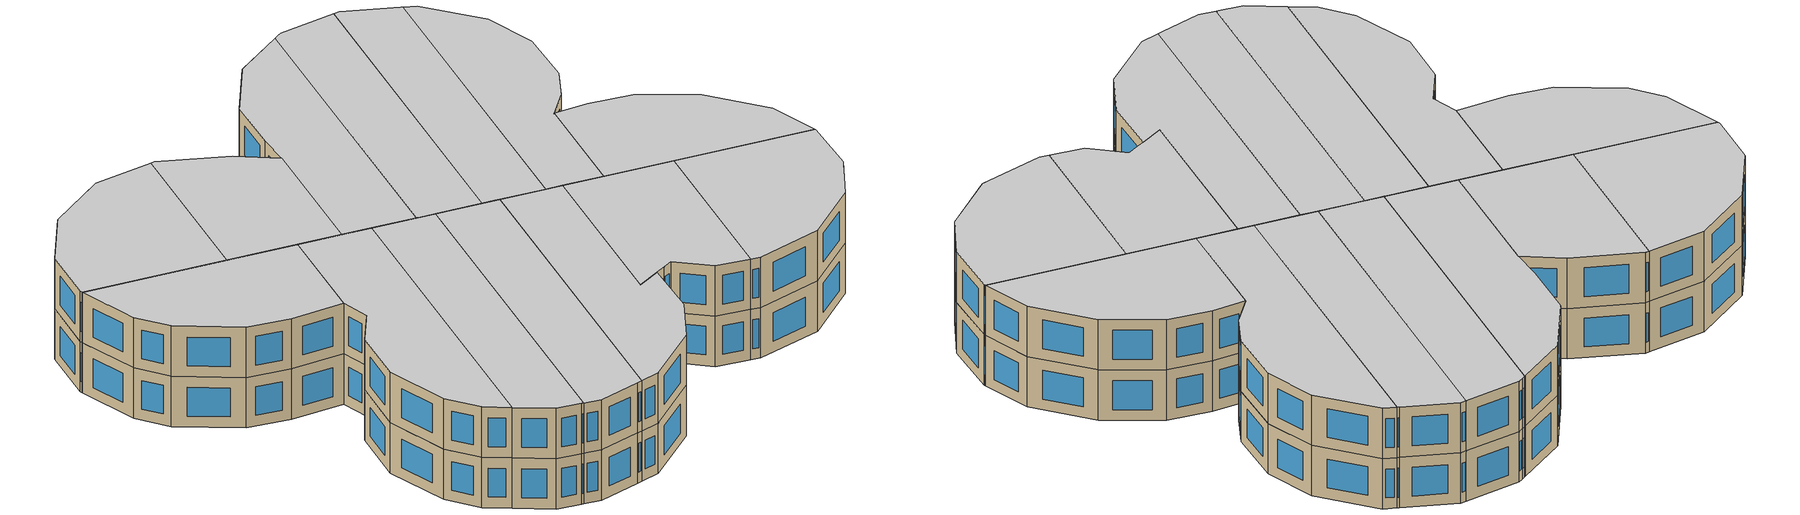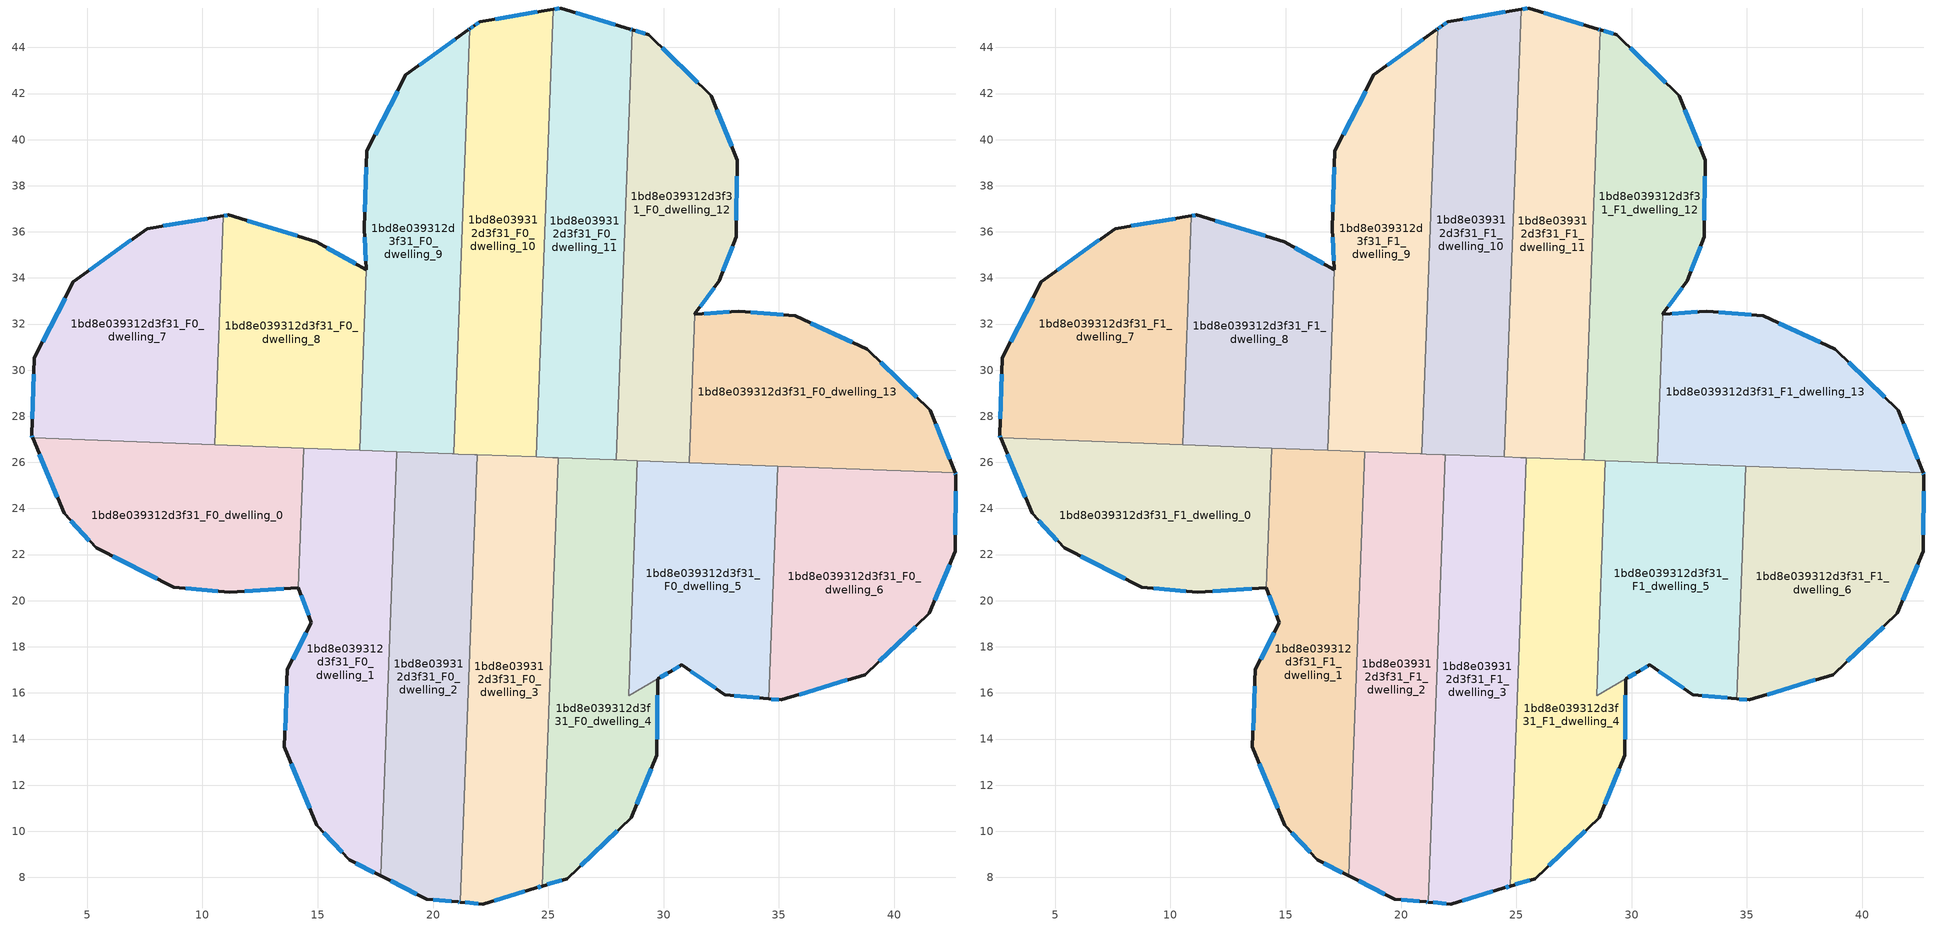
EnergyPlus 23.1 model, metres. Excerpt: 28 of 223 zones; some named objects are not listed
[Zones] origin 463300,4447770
1bd8e039312d3f31_F0_dwelling_0
 floor ground (EU_floor_Construction): 14.39,26.62 14.16,20.57 11.18,20.36 8.75,20.58 5.39,22.29 4,23.79 2.64,27.06 z0
 wall outside (EU_wall_Construction): 2.64,27.06 4,23.79 5.39,22.29 8.75,20.58 11.18,20.36 14.16,20.57 z0:3
 wall to 1bd8e039312d3f31_F0_dwelling_7 (EU_wall_Construction): 10.53,26.76 2.64,27.06 z0:3
 wall to 1bd8e039312d3f31_F0_dwelling_1 (EU_wall_Construction): 14.16,20.57 14.39,26.62 z0:3
 wall to 1bd8e039312d3f31_F0_dwelling_8 (EU_wall_Construction): 14.39,26.62 10.53,26.76 z0:3
 window (EU_Window_Construction): 4.29,23.47 5.09,22.61 / 2.93,26.36 3.71,24.49 / 11.82,20.4 13.53,20.52 / 9.27,20.54 10.66,20.41 / 6.11,21.92 8.03,20.95 z0.64:2.36
1bd8e039312d3f31_F0_dwelling_1
 floor ground (EU_floor_Construction): 18.44,26.46 17.74,8.06 16.36,8.76 14.97,10.26 13.55,13.66 13.69,17.02 14.73,19.03 14.16,20.57 14.39,26.62 z0
 wall outside (EU_wall_Construction): 14.16,20.57 14.73,19.03 13.69,17.02 13.55,13.66 14.97,10.26 16.36,8.76 17.74,8.06 z0:3
 wall to 1bd8e039312d3f31_F0_dwelling_2 (EU_wall_Construction): 17.74,8.06 18.44,26.46 z0:3
 wall to 1bd8e039312d3f31_F0_dwelling_8 (EU_wall_Construction): 16.81,26.52 14.39,26.62 z0:3
 wall to 1bd8e039312d3f31_F0_dwelling_9 (EU_wall_Construction): 18.44,26.46 16.81,26.52 z0:3
 window (EU_Window_Construction): 14.28,20.24 14.61,19.36 / 16.66,8.61 17.45,8.21 / 15.27,9.94 16.06,9.08 / 13.85,12.93 14.66,10.99 / 13.66,16.3 13.58,14.38 / 14.5,18.6 13.91,17.45 z0.64:2.36
1bd8e039312d3f31_F0_dwelling_10
 floor ground (EU_floor_Construction): 25.21,45.65 24.47,26.23 21.09,26.36 20.89,26.37 21.59,44.8 21.79,44.95 22.02,45.12 z0
 wall outside (EU_wall_Construction): 25.21,45.65 22.02,45.12 21.79,44.95 21.59,44.8 z0:3
 wall to 1bd8e039312d3f31_F0_dwelling_11 (EU_wall_Construction): 24.47,26.23 25.21,45.65 z0:3
 wall to 1bd8e039312d3f31_F0_dwelling_9 (EU_wall_Construction): 21.59,44.8 20.89,26.37 z0:3
 wall to 1bd8e039312d3f31_F0_dwelling_3 (EU_wall_Construction): 21.92,26.33 24.47,26.23 z0:3
 wall to 1bd8e039312d3f31_F0_dwelling_2 (EU_wall_Construction): 20.89,26.37 21.09,26.36 21.82,26.33 21.92,26.33 z0:3
 window (EU_Window_Construction): 21.97,45.08 21.84,44.98 / 24.52,45.54 22.7,45.23 / 21.75,44.92 21.63,44.83 z0.64:2.36
1bd8e039312d3f31_F0_dwelling_11
 floor ground (EU_floor_Construction): 28.55,44.79 28.65,44.76 27.95,26.1 27.85,26.11 24.47,26.23 25.21,45.65 25.54,45.71 z0
 wall outside (EU_wall_Construction): 28.65,44.76 28.55,44.79 25.54,45.71 25.21,45.65 z0:3
 wall to 1bd8e039312d3f31_F0_dwelling_12 (EU_wall_Construction): 27.95,26.1 28.65,44.76 z0:3
 wall to 1bd8e039312d3f31_F0_dwelling_4 (EU_wall_Construction): 25.43,26.2 27.85,26.11 27.95,26.1 z0:3
 wall to 1bd8e039312d3f31_F0_dwelling_3 (EU_wall_Construction): 24.47,26.23 25.18,26.21 25.43,26.2 z0:3
 window (EU_Window_Construction): 25.47,45.7 25.28,45.66 / 27.91,44.99 26.19,45.51 / 28.63,44.77 28.57,44.78 z0.64:2.36
1bd8e039312d3f31_F0_dwelling_12
 floor ground (EU_floor_Construction): 32.07,41.9 33.19,39.11 33.16,35.79 32.41,33.89 31.36,32.45 31.34,32.42 31.36,32.42 31.11,25.98 27.95,26.1 28.65,44.76 29.35,44.55 z0
 wall outside (EU_wall_Construction): 31.34,32.42 31.36,32.45 32.41,33.89 33.16,35.79 33.19,39.11 32.07,41.9 29.35,44.55 28.65,44.76 / 31.34,32.42 31.36,32.42 z0:3
 wall to 1bd8e039312d3f31_F0_dwelling_13 (EU_wall_Construction): 31.11,25.98 31.36,32.42 z0:3
 wall to 1bd8e039312d3f31_F0_dwelling_5 (EU_wall_Construction): 28.87,26.07 31.11,25.98 z0:3
 wall to 1bd8e039312d3f31_F0_dwelling_4 (EU_wall_Construction): 27.95,26.1 28.87,26.07 z0:3
 window (EU_Window_Construction): 32.57,34.3 33,35.38 / 31.58,32.76 32.19,33.58 / 29.2,44.59 28.8,44.71 / 31.49,42.47 29.93,43.98 / 32.95,39.71 32.31,41.31 / 33.16,36.5 33.18,38.4 z0.64:2.36
1bd8e039312d3f31_F0_dwelling_13
 floor ground (EU_floor_Construction): 38.84,30.9 41.57,28.26 42.65,25.55 31.11,25.98 31.36,32.42 33.25,32.55 35.72,32.35 z0
 wall outside (EU_wall_Construction): 42.65,25.55 41.57,28.26 38.84,30.9 35.72,32.35 33.25,32.55 31.36,32.42 z0:3
 wall to 1bd8e039312d3f31_F0_dwelling_6 (EU_wall_Construction): 34.94,25.84 42.65,25.55 z0:3
 wall to 1bd8e039312d3f31_F0_dwelling_5 (EU_wall_Construction): 31.11,25.98 34.94,25.84 z0:3
 window (EU_Window_Construction): 40.98,28.83 39.43,30.34 / 42.42,26.13 41.8,27.68 / 32.85,32.52 31.76,32.45 / 35.19,32.39 33.78,32.51 / 38.18,31.21 36.39,32.04 z0.64:2.36
1bd8e039312d3f31_F0_dwelling_2
 floor ground (EU_floor_Construction): 21.92,26.33 21.19,6.93 21.09,6.94 19.73,7.05 17.74,8.06 18.44,26.46 21.82,26.33 z0
 wall outside (EU_wall_Construction): 17.74,8.06 19.73,7.05 21.09,6.94 21.19,6.93 z0:3
 wall to 1bd8e039312d3f31_F0_dwelling_3 (EU_wall_Construction): 21.19,6.93 21.92,26.33 z0:3
 wall to 1bd8e039312d3f31_F0_dwelling_9 (EU_wall_Construction): 20.89,26.37 20.84,26.37 18.44,26.46 z0:3
 window (EU_Window_Construction): 20.02,7.03 20.8,6.96 / 18.17,7.84 19.3,7.27 / 21.11,6.93 21.17,6.93 z0.64:2.36
1bd8e039312d3f31_F0_dwelling_3
 floor ground (EU_floor_Construction): 25.43,26.2 24.73,7.62 24.48,7.54 22.16,6.84 21.19,6.93 21.92,26.33 25.18,26.21 z0
 wall outside (EU_wall_Construction): 21.19,6.93 22.16,6.84 24.48,7.54 24.73,7.62 z0:3
 wall to 1bd8e039312d3f31_F0_dwelling_4 (EU_wall_Construction): 24.73,7.62 25.43,26.2 z0:3
 window (EU_Window_Construction): 24.53,7.56 24.68,7.6 / 22.66,6.99 23.98,7.39 / 21.4,6.91 21.95,6.86 z0.64:2.36
1bd8e039312d3f31_F0_dwelling_4
 floor ground (EU_floor_Construction): 28.87,26.07 28.48,15.88 29.75,16.61 29.71,13.29 28.59,10.58 25.82,7.95 24.73,7.62 25.43,26.2 z0
 wall outside (EU_wall_Construction): 24.73,7.62 25.82,7.95 28.59,10.58 29.71,13.29 29.74,16.61 z0:3
 wall to 1bd8e039312d3f31_F0_dwelling_5 (EU_wall_Construction): 29.74,16.61 28.48,15.88 28.87,26.07 z0:3
 window (EU_Window_Construction): 29.72,14 29.73,15.9 / 28.83,11.16 29.47,12.71 / 26.41,8.51 28,10.02 / 24.97,7.69 25.59,7.88 z0.64:2.36
1bd8e039312d3f31_F0_dwelling_5
 floor ground (EU_floor_Construction): 34.94,25.84 34.56,15.74 32.66,15.92 30.78,17.22 30.29,16.93 29.75,16.61 28.48,15.88 28.87,26.07 z0
 wall outside (EU_wall_Construction): 29.75,16.61 30.29,16.93 30.78,17.22 32.66,15.92 34.56,15.74 z0:3
 wall to 1bd8e039312d3f31_F0_dwelling_6 (EU_wall_Construction): 34.56,15.74 34.94,25.84 z0:3
 window (EU_Window_Construction): 33.07,15.88 34.15,15.78 / 31.19,16.94 32.26,16.2 / 30.4,16.99 30.68,17.16 / 29.86,16.68 30.17,16.86 z0.64:2.36
1bd8e039312d3f31_F0_dwelling_6
 floor ground (EU_floor_Construction): 42.65,25.55 42.68,25.47 42.65,22.14 41.53,19.45 38.76,16.8 35.1,15.69 34.56,15.74 34.94,25.84 z0
 wall outside (EU_wall_Construction): 34.56,15.74 35.1,15.69 38.76,16.8 41.53,19.45 42.65,22.14 42.68,25.47 42.65,25.55 z0:3
 window (EU_Window_Construction): 41.77,20.02 42.41,21.56 / 39.35,17.36 40.94,18.88 / 35.89,15.93 37.98,16.56 / 34.68,15.73 34.99,15.7 / 42.68,25.48 42.66,25.53 / 42.66,22.85 42.68,24.75 z0.64:2.36
1bd8e039312d3f31_F0_dwelling_7
 floor ground (EU_floor_Construction): 10.91,36.7 10.53,26.76 2.64,27.06 2.58,27.18 2.71,30.54 4.4,33.83 7.6,36.14 z0
 wall outside (EU_wall_Construction): 10.91,36.7 7.6,36.14 4.4,33.83 2.71,30.54 2.58,27.18 2.64,27.06 z0:3
 wall to 1bd8e039312d3f31_F0_dwelling_8 (EU_wall_Construction): 10.53,26.76 10.91,36.7 z0:3
 window (EU_Window_Construction): 10.2,36.58 8.31,36.26 / 2.6,27.16 2.62,27.09 / 2.68,29.82 2.61,27.9 / 4.04,33.13 3.07,31.24 / 6.91,35.65 5.09,34.33 z0.64:2.36
1bd8e039312d3f31_F0_dwelling_8
 floor ground (EU_floor_Construction): 17.11,34.36 16.81,26.52 10.53,26.76 10.91,36.7 11.12,36.73 14.93,35.57 z0
 wall outside (EU_wall_Construction): 17.11,34.36 14.93,35.57 11.12,36.73 10.91,36.7 z0:3
 wall to 1bd8e039312d3f31_F0_dwelling_9 (EU_wall_Construction): 16.81,26.52 17.11,34.36 z0:3
 window (EU_Window_Construction): 11.07,36.72 10.95,36.7 / 14.11,35.82 11.93,36.48 / 16.64,34.62 15.39,35.31 z0.64:2.36
1bd8e039312d3f31_F0_dwelling_9
 floor ground (EU_floor_Construction): 21.59,44.8 20.89,26.37 20.84,26.37 16.81,26.52 17.11,34.36 17.01,36.16 17.13,39.51 18.83,42.81 21.53,44.76 z0
 wall outside (EU_wall_Construction): 21.59,44.8 21.53,44.76 18.83,42.81 17.13,39.51 17.01,36.16 17.11,34.36 z0:3
 window (EU_Window_Construction): 17.11,38.79 17.03,36.88 / 18.46,42.1 17.5,40.22 / 20.95,44.35 19.41,43.23 / 21.58,44.79 21.55,44.77 / 17.03,35.77 17.09,34.75 z0.64:2.36
1bd8e039312d3f31_F1_dwelling_0
 floor to 1bd8e039312d3f31_F0_dwelling_0 (EU_floor_Construction): 14.39,26.62 14.16,20.57 11.18,20.36 8.75,20.58 5.39,22.29 4,23.79 2.64,27.06 z3
 wall outside (EU_wall_Construction): 2.64,27.06 4,23.79 5.39,22.29 8.75,20.58 11.18,20.36 14.16,20.57 z3:6
 wall to 1bd8e039312d3f31_F1_dwelling_7 (EU_wall_Construction): 10.53,26.76 2.64,27.06 z3:6
 wall to 1bd8e039312d3f31_F1_dwelling_1 (EU_wall_Construction): 14.16,20.57 14.39,26.62 z3:6
 wall to 1bd8e039312d3f31_F1_dwelling_8 (EU_wall_Construction): 14.39,26.62 10.53,26.76 z3:6
 window (EU_Window_Construction): 4.29,23.47 5.09,22.61 / 2.93,26.36 3.71,24.49 / 11.82,20.4 13.53,20.52 / 9.27,20.54 10.66,20.41 / 6.11,21.92 8.03,20.95 z3.64:5.36
 ceiling to 1bd8e039312d3f31_F2_dwelling_0 (EU_floor_Construction): 14.16,20.57 14.39,26.62 2.64,27.06 4,23.79 5.39,22.29 8.75,20.58 11.18,20.36 z6
1bd8e039312d3f31_F1_dwelling_1
 floor to 1bd8e039312d3f31_F0_dwelling_1 (EU_floor_Construction): 18.44,26.46 17.74,8.06 16.36,8.76 14.97,10.26 13.55,13.66 13.69,17.02 14.73,19.03 14.16,20.57 14.39,26.62 z3
 wall outside (EU_wall_Construction): 14.16,20.57 14.73,19.03 13.69,17.02 13.55,13.66 14.97,10.26 16.36,8.76 17.74,8.06 z3:6
 wall to 1bd8e039312d3f31_F1_dwelling_2 (EU_wall_Construction): 17.74,8.06 18.44,26.46 z3:6
 wall to 1bd8e039312d3f31_F1_dwelling_8 (EU_wall_Construction): 16.81,26.52 14.39,26.62 z3:6
 wall to 1bd8e039312d3f31_F1_dwelling_9 (EU_wall_Construction): 18.44,26.46 16.81,26.52 z3:6
 window (EU_Window_Construction): 14.28,20.24 14.61,19.36 / 16.66,8.61 17.45,8.21 / 15.27,9.94 16.06,9.08 / 13.85,12.93 14.66,10.99 / 13.66,16.3 13.58,14.38 / 14.5,18.6 13.91,17.45 z3.64:5.36
 ceiling to 1bd8e039312d3f31_F2_dwelling_1 (EU_floor_Construction): 17.74,8.06 18.44,26.46 14.39,26.62 14.16,20.57 14.73,19.03 13.69,17.02 13.55,13.66 14.97,10.26 16.36,8.76 z6
1bd8e039312d3f31_F1_dwelling_10
 floor to 1bd8e039312d3f31_F0_dwelling_10 (EU_floor_Construction): 25.21,45.65 24.47,26.23 21.09,26.36 20.89,26.37 21.59,44.8 21.79,44.95 22.02,45.12 z3
 wall outside (EU_wall_Construction): 25.21,45.65 22.02,45.12 21.79,44.95 21.59,44.8 z3:6
 wall to 1bd8e039312d3f31_F1_dwelling_11 (EU_wall_Construction): 24.47,26.23 25.21,45.65 z3:6
 wall to 1bd8e039312d3f31_F1_dwelling_9 (EU_wall_Construction): 21.59,44.8 20.89,26.37 z3:6
 wall to 1bd8e039312d3f31_F1_dwelling_3 (EU_wall_Construction): 21.92,26.33 24.47,26.23 z3:6
 wall to 1bd8e039312d3f31_F1_dwelling_2 (EU_wall_Construction): 20.89,26.37 21.09,26.36 21.82,26.33 21.92,26.33 z3:6
 window (EU_Window_Construction): 21.97,45.08 21.84,44.98 / 24.52,45.54 22.7,45.23 / 21.75,44.92 21.63,44.83 z3.64:5.36
 ceiling to 1bd8e039312d3f31_F2_dwelling_10 (EU_floor_Construction): 24.47,26.23 25.21,45.65 22.02,45.12 21.79,44.95 21.59,44.8 20.89,26.37 21.09,26.36 z6
1bd8e039312d3f31_F1_dwelling_11
 floor to 1bd8e039312d3f31_F0_dwelling_11 (EU_floor_Construction): 28.55,44.79 28.65,44.76 27.95,26.1 27.85,26.11 24.47,26.23 25.21,45.65 25.54,45.71 z3
 wall outside (EU_wall_Construction): 28.65,44.76 28.55,44.79 25.54,45.71 25.21,45.65 z3:6
 wall to 1bd8e039312d3f31_F1_dwelling_12 (EU_wall_Construction): 27.95,26.1 28.65,44.76 z3:6
 wall to 1bd8e039312d3f31_F1_dwelling_4 (EU_wall_Construction): 25.43,26.2 27.85,26.11 27.95,26.1 z3:6
 wall to 1bd8e039312d3f31_F1_dwelling_3 (EU_wall_Construction): 24.47,26.23 25.18,26.21 25.43,26.2 z3:6
 window (EU_Window_Construction): 25.47,45.7 25.28,45.66 / 27.91,44.99 26.19,45.51 / 28.63,44.77 28.57,44.78 z3.64:5.36
 ceiling to 1bd8e039312d3f31_F2_dwelling_11 (EU_floor_Construction): 27.95,26.1 28.65,44.76 28.55,44.79 25.54,45.71 25.21,45.65 24.47,26.23 27.85,26.11 z6
1bd8e039312d3f31_F1_dwelling_12
 floor to 1bd8e039312d3f31_F0_dwelling_12 (EU_floor_Construction): 32.07,41.9 33.19,39.11 33.16,35.79 32.41,33.89 31.36,32.45 31.34,32.42 31.36,32.42 31.11,25.98 27.95,26.1 28.65,44.76 29.35,44.55 z3
 wall outside (EU_wall_Construction): 31.34,32.42 31.36,32.45 32.41,33.89 33.16,35.79 33.19,39.11 32.07,41.9 29.35,44.55 28.65,44.76 / 31.34,32.42 31.36,32.42 z3:6
 wall to 1bd8e039312d3f31_F1_dwelling_13 (EU_wall_Construction): 31.11,25.98 31.36,32.42 z3:6
 wall to 1bd8e039312d3f31_F1_dwelling_5 (EU_wall_Construction): 28.87,26.07 31.11,25.98 z3:6
 wall to 1bd8e039312d3f31_F1_dwelling_4 (EU_wall_Construction): 27.95,26.1 28.87,26.07 z3:6
 window (EU_Window_Construction): 32.57,34.3 33,35.38 / 31.58,32.76 32.19,33.58 / 29.2,44.59 28.8,44.71 / 31.49,42.47 29.93,43.98 / 32.95,39.71 32.31,41.31 / 33.16,36.5 33.18,38.4 z3.64:5.36
 ceiling to 1bd8e039312d3f31_F2_dwelling_12 (EU_floor_Construction): 31.11,25.98 31.36,32.42 31.34,32.42 31.36,32.45 32.41,33.89 33.16,35.79 33.19,39.11 32.07,41.9 29.35,44.55 28.65,44.76 27.95,26.1 z6
1bd8e039312d3f31_F1_dwelling_13
 floor to 1bd8e039312d3f31_F0_dwelling_13 (EU_floor_Construction): 38.84,30.9 41.57,28.26 42.65,25.55 31.11,25.98 31.36,32.42 33.25,32.55 35.72,32.35 z3
 wall outside (EU_wall_Construction): 42.65,25.55 41.57,28.26 38.84,30.9 35.72,32.35 33.25,32.55 31.36,32.42 z3:6
 wall to 1bd8e039312d3f31_F1_dwelling_6 (EU_wall_Construction): 34.94,25.84 42.65,25.55 z3:6
 wall to 1bd8e039312d3f31_F1_dwelling_5 (EU_wall_Construction): 31.11,25.98 34.94,25.84 z3:6
 window (EU_Window_Construction): 40.98,28.83 39.43,30.34 / 42.42,26.13 41.8,27.68 / 32.85,32.52 31.76,32.45 / 35.19,32.39 33.78,32.51 / 38.18,31.21 36.39,32.04 z3.64:5.36
 ceiling to 1bd8e039312d3f31_F2_dwelling_13 (EU_floor_Construction): 42.65,25.55 41.57,28.26 38.84,30.9 35.72,32.35 33.25,32.55 31.36,32.42 31.11,25.98 z6
1bd8e039312d3f31_F1_dwelling_2
 floor to 1bd8e039312d3f31_F0_dwelling_2 (EU_floor_Construction): 21.92,26.33 21.19,6.93 21.09,6.94 19.73,7.05 17.74,8.06 18.44,26.46 21.82,26.33 z3
 wall outside (EU_wall_Construction): 17.74,8.06 19.73,7.05 21.09,6.94 21.19,6.93 z3:6
 wall to 1bd8e039312d3f31_F1_dwelling_3 (EU_wall_Construction): 21.19,6.93 21.92,26.33 z3:6
 wall to 1bd8e039312d3f31_F1_dwelling_9 (EU_wall_Construction): 20.89,26.37 20.84,26.37 18.44,26.46 z3:6
 window (EU_Window_Construction): 20.02,7.03 20.8,6.96 / 18.17,7.84 19.3,7.27 / 21.11,6.93 21.17,6.93 z3.64:5.36
 ceiling to 1bd8e039312d3f31_F2_dwelling_2 (EU_floor_Construction): 21.19,6.93 21.92,26.33 21.82,26.33 18.44,26.46 17.74,8.06 19.73,7.05 21.09,6.94 z6
1bd8e039312d3f31_F1_dwelling_3
 floor to 1bd8e039312d3f31_F0_dwelling_3 (EU_floor_Construction): 25.43,26.2 24.73,7.62 24.48,7.54 22.16,6.84 21.19,6.93 21.92,26.33 25.18,26.21 z3
 wall outside (EU_wall_Construction): 21.19,6.93 22.16,6.84 24.48,7.54 24.73,7.62 z3:6
 wall to 1bd8e039312d3f31_F1_dwelling_4 (EU_wall_Construction): 24.73,7.62 25.43,26.2 z3:6
 window (EU_Window_Construction): 24.53,7.56 24.68,7.6 / 22.66,6.99 23.98,7.39 / 21.4,6.91 21.95,6.86 z3.64:5.36
 ceiling to 1bd8e039312d3f31_F2_dwelling_3 (EU_floor_Construction): 24.73,7.62 25.43,26.2 25.18,26.21 21.92,26.33 21.19,6.93 22.16,6.84 24.48,7.54 z6
1bd8e039312d3f31_F1_dwelling_4
 floor to 1bd8e039312d3f31_F0_dwelling_4 (EU_floor_Construction): 28.87,26.07 28.48,15.88 29.75,16.61 29.71,13.29 28.59,10.58 25.82,7.95 24.73,7.62 25.43,26.2 z3
 wall outside (EU_wall_Construction): 24.73,7.62 25.82,7.95 28.59,10.58 29.71,13.29 29.74,16.61 z3:6
 wall to 1bd8e039312d3f31_F1_dwelling_5 (EU_wall_Construction): 29.74,16.61 28.48,15.88 28.87,26.07 z3:6
 window (EU_Window_Construction): 29.72,14 29.73,15.9 / 28.83,11.16 29.47,12.71 / 26.41,8.51 28,10.02 / 24.97,7.69 25.59,7.88 z3.64:5.36
 ceiling to 1bd8e039312d3f31_F2_dwelling_4 (EU_floor_Construction): 28.59,10.58 29.71,13.29 29.75,16.61 28.48,15.88 28.87,26.07 25.43,26.2 24.73,7.62 25.82,7.95 z6
1bd8e039312d3f31_F1_dwelling_5
 floor to 1bd8e039312d3f31_F0_dwelling_5 (EU_floor_Construction): 34.94,25.84 34.56,15.74 32.66,15.92 30.78,17.22 30.29,16.93 29.75,16.61 28.48,15.88 28.87,26.07 z3
 wall outside (EU_wall_Construction): 29.75,16.61 30.29,16.93 30.78,17.22 32.66,15.92 34.56,15.74 z3:6
 wall to 1bd8e039312d3f31_F1_dwelling_6 (EU_wall_Construction): 34.56,15.74 34.94,25.84 z3:6
 window (EU_Window_Construction): 33.07,15.88 34.15,15.78 / 31.19,16.94 32.26,16.2 / 30.4,16.99 30.68,17.16 / 29.86,16.68 30.17,16.86 z3.64:5.36
 ceiling to 1bd8e039312d3f31_F2_dwelling_5 (EU_floor_Construction): 34.56,15.74 34.94,25.84 28.87,26.07 28.48,15.88 29.75,16.61 30.29,16.93 30.78,17.22 32.66,15.92 z6
1bd8e039312d3f31_F1_dwelling_6
 floor to 1bd8e039312d3f31_F0_dwelling_6 (EU_floor_Construction): 42.65,25.55 42.68,25.47 42.65,22.14 41.53,19.45 38.76,16.8 35.1,15.69 34.56,15.74 34.94,25.84 z3
 wall outside (EU_wall_Construction): 34.56,15.74 35.1,15.69 38.76,16.8 41.53,19.45 42.65,22.14 42.68,25.47 42.65,25.55 z3:6
 window (EU_Window_Construction): 41.77,20.02 42.41,21.56 / 39.35,17.36 40.94,18.88 / 35.89,15.93 37.98,16.56 / 34.68,15.73 34.99,15.7 / 42.68,25.48 42.66,25.53 / 42.66,22.85 42.68,24.75 z3.64:5.36
 ceiling to 1bd8e039312d3f31_F2_dwelling_6 (EU_floor_Construction): 41.53,19.45 42.65,22.14 42.68,25.47 42.65,25.55 34.94,25.84 34.56,15.74 35.1,15.69 38.76,16.8 z6
1bd8e039312d3f31_F1_dwelling_7
 floor to 1bd8e039312d3f31_F0_dwelling_7 (EU_floor_Construction): 10.91,36.7 10.53,26.76 2.64,27.06 2.58,27.18 2.71,30.54 4.4,33.83 7.6,36.14 z3
 wall outside (EU_wall_Construction): 10.91,36.7 7.6,36.14 4.4,33.83 2.71,30.54 2.58,27.18 2.64,27.06 z3:6
 wall to 1bd8e039312d3f31_F1_dwelling_8 (EU_wall_Construction): 10.53,26.76 10.91,36.7 z3:6
 window (EU_Window_Construction): 10.2,36.58 8.31,36.26 / 2.6,27.16 2.62,27.09 / 2.68,29.82 2.61,27.9 / 4.04,33.13 3.07,31.24 / 6.91,35.65 5.09,34.33 z3.64:5.36
 ceiling to 1bd8e039312d3f31_F2_dwelling_7 (EU_floor_Construction): 10.53,26.76 10.91,36.7 7.6,36.14 4.4,33.83 2.71,30.54 2.58,27.18 2.64,27.06 z6
1bd8e039312d3f31_F1_dwelling_8
 floor to 1bd8e039312d3f31_F0_dwelling_8 (EU_floor_Construction): 17.11,34.36 16.81,26.52 10.53,26.76 10.91,36.7 11.12,36.73 14.93,35.57 z3
 wall outside (EU_wall_Construction): 17.11,34.36 14.93,35.57 11.12,36.73 10.91,36.7 z3:6
 wall to 1bd8e039312d3f31_F1_dwelling_9 (EU_wall_Construction): 16.81,26.52 17.11,34.36 z3:6
 window (EU_Window_Construction): 11.07,36.72 10.95,36.7 / 14.11,35.82 11.93,36.48 / 16.64,34.62 15.39,35.31 z3.64:5.36
 ceiling to 1bd8e039312d3f31_F2_dwelling_8 (EU_floor_Construction): 16.81,26.52 17.11,34.36 14.93,35.57 11.12,36.73 10.91,36.7 10.53,26.76 z6
1bd8e039312d3f31_F1_dwelling_9
 floor to 1bd8e039312d3f31_F0_dwelling_9 (EU_floor_Construction): 21.59,44.8 20.89,26.37 20.84,26.37 16.81,26.52 17.11,34.36 17.01,36.16 17.13,39.51 18.83,42.81 21.53,44.76 z3
 wall outside (EU_wall_Construction): 21.59,44.8 21.53,44.76 18.83,42.81 17.13,39.51 17.01,36.16 17.11,34.36 z3:6
 window (EU_Window_Construction): 17.11,38.79 17.03,36.88 / 18.46,42.1 17.5,40.22 / 20.95,44.35 19.41,43.23 / 21.58,44.79 21.55,44.77 / 17.03,35.77 17.09,34.75 z3.64:5.36
 ceiling to 1bd8e039312d3f31_F2_dwelling_9 (EU_floor_Construction): 20.89,26.37 21.59,44.8 21.53,44.76 18.83,42.81 17.13,39.51 17.01,36.16 17.11,34.36 16.81,26.52 20.84,26.37 z6
[Building]
EU S2 Campaign: North Axis=0; Terrain=City; Solar Distribution=FullExterior
[Site:Location]
Yerevan-Zvartnots.Intl.AP: Latitude=40.15; Longitude=44.383; Time Zone=4; Elevation=854
[SizingPeriod:WeatherFileDays]
AnnualSizingPeriod: Begin Month=1; Begin Day of Month=1; End Month=12; End Day of Month=31; Day of Week for Start Day=Monday; Use Weather File Daylight Saving Period=No; Use Weather File Rain and Snow Indicators=No
[MATERIAL]
EU_InternalMass_Material: Roughness=MediumRough; Thickness=0.1; Conductivity=1; Density=1800; Specific Heat=900; Thermal Absorptance=0.9; Solar Absorptance=0.7; Visible Absorptance=0.7
[MATERIAL:NOMASS] Roughness=MediumRough; Thermal Absorptance=0.9; Solar Absorptance=0.7; Visible Absorptance=0.7
Name | Thermal Resistance
EU_wall_NoMass | 1.05043
EU_floor_NoMass | 0.478065
[WINDOWMATERIAL:SIMPLEGLAZINGSYSTEM]
EU_Window_SimpleGlazing: UFactor=2.5566; Solar Heat Gain Coefficient=0.75; Visible Transmittance=0.75
[CONSTRUCTION]
EU_wall_Construction: EU_wall_NoMass
EU_floor_Construction: EU_floor_NoMass
EU_Window_Construction: EU_Window_SimpleGlazing
EU_InternalMass_Construction: EU_InternalMass_Material
[ZONE] Type=1; Multiplier=1; Ceiling Height=autocalculate; Floor Area=autocalculate; Part of Total Floor Area=Yes
Name | Volume
1bd8e039312d3f31_F0_dwelling_0; 1bd8e039312d3f31_F1_dwelling_0 | 181.796
1bd8e039312d3f31_F0_dwelling_1; 1bd8e039312d3f31_F1_dwelling_1 | 205.826
1bd8e039312d3f31_F0_dwelling_10; 1bd8e039312d3f31_F1_dwelling_10 | 204.914
1bd8e039312d3f31_F0_dwelling_11; 1bd8e039312d3f31_F1_dwelling_11 | 199.403
1bd8e039312d3f31_F0_dwelling_12; 1bd8e039312d3f31_F1_dwelling_12 | 202.005
1bd8e039312d3f31_F0_dwelling_13; 1bd8e039312d3f31_F1_dwelling_13 | 180.005
1bd8e039312d3f31_F0_dwelling_2; 1bd8e039312d3f31_F1_dwelling_2 | 199.616
1bd8e039312d3f31_F0_dwelling_3; 1bd8e039312d3f31_F1_dwelling_3 | 202.004
1bd8e039312d3f31_F0_dwelling_4; 1bd8e039312d3f31_F1_dwelling_4 | 197.955
1bd8e039312d3f31_F0_dwelling_5; 1bd8e039312d3f31_F1_dwelling_5 | 175.661
1bd8e039312d3f31_F0_dwelling_6; 1bd8e039312d3f31_F1_dwelling_6 | 193.801
1bd8e039312d3f31_F0_dwelling_7; 1bd8e039312d3f31_F1_dwelling_7 | 193.795
1bd8e039312d3f31_F0_dwelling_8; 1bd8e039312d3f31_F1_dwelling_8 | 171.938
1bd8e039312d3f31_F0_dwelling_9; 1bd8e039312d3f31_F1_dwelling_9 | 204.526
[INTERNALMASS] Construction=EU_InternalMass_Construction
Name | Zone or ZoneList | Surface Area
1bd8e039312d3f31_F0_dwelling_0_EU_InternalMass | 1bd8e039312d3f31_F0_dwelling_0 | 60.5986
1bd8e039312d3f31_F0_dwelling_1_EU_InternalMass | 1bd8e039312d3f31_F0_dwelling_1 | 68.609
1bd8e039312d3f31_F0_dwelling_2_EU_InternalMass | 1bd8e039312d3f31_F0_dwelling_2 | 66.5362
1bd8e039312d3f31_F0_dwelling_3_EU_InternalMass | 1bd8e039312d3f31_F0_dwelling_3 | 67.3366
1bd8e039312d3f31_F0_dwelling_4_EU_InternalMass | 1bd8e039312d3f31_F0_dwelling_4 | 65.9812
1bd8e039312d3f31_F0_dwelling_5_EU_InternalMass | 1bd8e039312d3f31_F0_dwelling_5 | 58.5502
1bd8e039312d3f31_F0_dwelling_6_EU_InternalMass | 1bd8e039312d3f31_F0_dwelling_6 | 64.6007
1bd8e039312d3f31_F0_dwelling_7_EU_InternalMass | 1bd8e039312d3f31_F0_dwelling_7 | 64.598
1bd8e039312d3f31_F0_dwelling_8_EU_InternalMass | 1bd8e039312d3f31_F0_dwelling_8 | 57.3126
1bd8e039312d3f31_F0_dwelling_9_EU_InternalMass | 1bd8e039312d3f31_F0_dwelling_9 | 68.1802
1bd8e039312d3f31_F0_dwelling_10_EU_InternalMass | 1bd8e039312d3f31_F0_dwelling_10 | 68.301
1bd8e039312d3f31_F0_dwelling_11_EU_InternalMass | 1bd8e039312d3f31_F0_dwelling_11 | 66.468
1bd8e039312d3f31_F0_dwelling_12_EU_InternalMass | 1bd8e039312d3f31_F0_dwelling_12 | 67.3366
1bd8e039312d3f31_F0_dwelling_13_EU_InternalMass | 1bd8e039312d3f31_F0_dwelling_13 | 60.0019
1bd8e039312d3f31_F1_dwelling_0_EU_InternalMass | 1bd8e039312d3f31_F1_dwelling_0 | 60.5986
1bd8e039312d3f31_F1_dwelling_1_EU_InternalMass | 1bd8e039312d3f31_F1_dwelling_1 | 68.609
1bd8e039312d3f31_F1_dwelling_2_EU_InternalMass | 1bd8e039312d3f31_F1_dwelling_2 | 66.5362
1bd8e039312d3f31_F1_dwelling_3_EU_InternalMass | 1bd8e039312d3f31_F1_dwelling_3 | 67.3366
1bd8e039312d3f31_F1_dwelling_4_EU_InternalMass | 1bd8e039312d3f31_F1_dwelling_4 | 65.9812
1bd8e039312d3f31_F1_dwelling_5_EU_InternalMass | 1bd8e039312d3f31_F1_dwelling_5 | 58.5502
1bd8e039312d3f31_F1_dwelling_6_EU_InternalMass | 1bd8e039312d3f31_F1_dwelling_6 | 64.6007
1bd8e039312d3f31_F1_dwelling_7_EU_InternalMass | 1bd8e039312d3f31_F1_dwelling_7 | 64.598
1bd8e039312d3f31_F1_dwelling_8_EU_InternalMass | 1bd8e039312d3f31_F1_dwelling_8 | 57.3126
1bd8e039312d3f31_F1_dwelling_9_EU_InternalMass | 1bd8e039312d3f31_F1_dwelling_9 | 68.1802
1bd8e039312d3f31_F1_dwelling_10_EU_InternalMass | 1bd8e039312d3f31_F1_dwelling_10 | 68.301
1bd8e039312d3f31_F1_dwelling_11_EU_InternalMass | 1bd8e039312d3f31_F1_dwelling_11 | 66.468
1bd8e039312d3f31_F1_dwelling_12_EU_InternalMass | 1bd8e039312d3f31_F1_dwelling_12 | 67.3366
1bd8e039312d3f31_F1_dwelling_13_EU_InternalMass | 1bd8e039312d3f31_F1_dwelling_13 | 60.0019
[OTHEREQUIPMENT] Fuel Type=Electricity; Design Level Calculation Method=Watts/Area; Power per Zone Floor Area=1; Fraction Latent=0; Fraction Radiant=0; Fraction Lost=0; Carbon Dioxide Generation Rate=0; EndUse Subcategory=EU_Step8_InternalGains
Name | Zone or ZoneList or Space or SpaceList | Schedule
EU_Step8_InternalGain_1bd8e039312d3f31_F0_dwelling_0_f000 | 1bd8e039312d3f31_F0_dwelling_0 | EU_Step8_GainSchedule_1bd8e039312d3f31_F0_dwelling_0_f000
EU_Step8_InternalGain_1bd8e039312d3f31_F0_dwelling_1_f000 | 1bd8e039312d3f31_F0_dwelling_1 | EU_Step8_GainSchedule_1bd8e039312d3f31_F0_dwelling_1_f000
EU_Step8_InternalGain_1bd8e039312d3f31_F0_dwelling_2_f000 | 1bd8e039312d3f31_F0_dwelling_2 | EU_Step8_GainSchedule_1bd8e039312d3f31_F0_dwelling_2_f000
EU_Step8_InternalGain_1bd8e039312d3f31_F0_dwelling_3_f000 | 1bd8e039312d3f31_F0_dwelling_3 | EU_Step8_GainSchedule_1bd8e039312d3f31_F0_dwelling_3_f000
EU_Step8_InternalGain_1bd8e039312d3f31_F0_dwelling_4_f000 | 1bd8e039312d3f31_F0_dwelling_4 | EU_Step8_GainSchedule_1bd8e039312d3f31_F0_dwelling_4_f000
EU_Step8_InternalGain_1bd8e039312d3f31_F0_dwelling_5_f000 | 1bd8e039312d3f31_F0_dwelling_5 | EU_Step8_GainSchedule_1bd8e039312d3f31_F0_dwelling_5_f000
EU_Step8_InternalGain_1bd8e039312d3f31_F0_dwelling_6_f000 | 1bd8e039312d3f31_F0_dwelling_6 | EU_Step8_GainSchedule_1bd8e039312d3f31_F0_dwelling_6_f000
EU_Step8_InternalGain_1bd8e039312d3f31_F0_dwelling_7_f000 | 1bd8e039312d3f31_F0_dwelling_7 | EU_Step8_GainSchedule_1bd8e039312d3f31_F0_dwelling_7_f000
EU_Step8_InternalGain_1bd8e039312d3f31_F0_dwelling_8_f000 | 1bd8e039312d3f31_F0_dwelling_8 | EU_Step8_GainSchedule_1bd8e039312d3f31_F0_dwelling_8_f000
EU_Step8_InternalGain_1bd8e039312d3f31_F0_dwelling_9_f000 | 1bd8e039312d3f31_F0_dwelling_9 | EU_Step8_GainSchedule_1bd8e039312d3f31_F0_dwelling_9_f000
EU_Step8_InternalGain_1bd8e039312d3f31_F0_dwelling_10_f000 | 1bd8e039312d3f31_F0_dwelling_10 | EU_Step8_GainSchedule_1bd8e039312d3f31_F0_dwelling_10_f000
EU_Step8_InternalGain_1bd8e039312d3f31_F0_dwelling_11_f000 | 1bd8e039312d3f31_F0_dwelling_11 | EU_Step8_GainSchedule_1bd8e039312d3f31_F0_dwelling_11_f000
EU_Step8_InternalGain_1bd8e039312d3f31_F0_dwelling_12_f000 | 1bd8e039312d3f31_F0_dwelling_12 | EU_Step8_GainSchedule_1bd8e039312d3f31_F0_dwelling_12_f000
EU_Step8_InternalGain_1bd8e039312d3f31_F0_dwelling_13_f000 | 1bd8e039312d3f31_F0_dwelling_13 | EU_Step8_GainSchedule_1bd8e039312d3f31_F0_dwelling_13_f000
EU_Step8_InternalGain_1bd8e039312d3f31_F1_dwelling_0_f000 | 1bd8e039312d3f31_F1_dwelling_0 | EU_Step8_GainSchedule_1bd8e039312d3f31_F1_dwelling_0_f000
EU_Step8_InternalGain_1bd8e039312d3f31_F1_dwelling_1_f000 | 1bd8e039312d3f31_F1_dwelling_1 | EU_Step8_GainSchedule_1bd8e039312d3f31_F1_dwelling_1_f000
EU_Step8_InternalGain_1bd8e039312d3f31_F1_dwelling_2_f000 | 1bd8e039312d3f31_F1_dwelling_2 | EU_Step8_GainSchedule_1bd8e039312d3f31_F1_dwelling_2_f000
EU_Step8_InternalGain_1bd8e039312d3f31_F1_dwelling_3_f000 | 1bd8e039312d3f31_F1_dwelling_3 | EU_Step8_GainSchedule_1bd8e039312d3f31_F1_dwelling_3_f000
EU_Step8_InternalGain_1bd8e039312d3f31_F1_dwelling_4_f000 | 1bd8e039312d3f31_F1_dwelling_4 | EU_Step8_GainSchedule_1bd8e039312d3f31_F1_dwelling_4_f000
EU_Step8_InternalGain_1bd8e039312d3f31_F1_dwelling_5_f000 | 1bd8e039312d3f31_F1_dwelling_5 | EU_Step8_GainSchedule_1bd8e039312d3f31_F1_dwelling_5_f000
EU_Step8_InternalGain_1bd8e039312d3f31_F1_dwelling_6_f000 | 1bd8e039312d3f31_F1_dwelling_6 | EU_Step8_GainSchedule_1bd8e039312d3f31_F1_dwelling_6_f000
EU_Step8_InternalGain_1bd8e039312d3f31_F1_dwelling_7_f000 | 1bd8e039312d3f31_F1_dwelling_7 | EU_Step8_GainSchedule_1bd8e039312d3f31_F1_dwelling_7_f000
EU_Step8_InternalGain_1bd8e039312d3f31_F1_dwelling_8_f000 | 1bd8e039312d3f31_F1_dwelling_8 | EU_Step8_GainSchedule_1bd8e039312d3f31_F1_dwelling_8_f000
EU_Step8_InternalGain_1bd8e039312d3f31_F1_dwelling_9_f000 | 1bd8e039312d3f31_F1_dwelling_9 | EU_Step8_GainSchedule_1bd8e039312d3f31_F1_dwelling_9_f000
EU_Step8_InternalGain_1bd8e039312d3f31_F1_dwelling_10_f000 | 1bd8e039312d3f31_F1_dwelling_10 | EU_Step8_GainSchedule_1bd8e039312d3f31_F1_dwelling_10_f000
EU_Step8_InternalGain_1bd8e039312d3f31_F1_dwelling_11_f000 | 1bd8e039312d3f31_F1_dwelling_11 | EU_Step8_GainSchedule_1bd8e039312d3f31_F1_dwelling_11_f000
EU_Step8_InternalGain_1bd8e039312d3f31_F1_dwelling_12_f000 | 1bd8e039312d3f31_F1_dwelling_12 | EU_Step8_GainSchedule_1bd8e039312d3f31_F1_dwelling_12_f000
EU_Step8_InternalGain_1bd8e039312d3f31_F1_dwelling_13_f000 | 1bd8e039312d3f31_F1_dwelling_13 | EU_Step8_GainSchedule_1bd8e039312d3f31_F1_dwelling_13_f000
[ZONEVENTILATION:DESIGNFLOWRATE] Schedule=EU_AlwaysOn; Design Flow Rate Calculation Method=AirChanges/Hour; Air Changes per Hour=0.557805; Ventilation Type=Natural; Fan Pressure Rise=0; Fan Total Efficiency=1; Constant Term Coefficient=1; Temperature Term Coefficient=0; Velocity Term Coefficient=0; Velocity Squared Term Coefficient=0; Minimum Indoor Temperature=-100; Maximum Indoor Temperature=100; Delta Temperature=-100; Minimum Outdoor Temperature=-100; Maximum Outdoor Temperature=100; Maximum Wind Speed=40
Name | Zone or ZoneList or Space or SpaceList
EU_ConstantAir_1bd8e039312d3f31_F0_dwelling_0 | 1bd8e039312d3f31_F0_dwelling_0
EU_ConstantAir_1bd8e039312d3f31_F0_dwelling_1 | 1bd8e039312d3f31_F0_dwelling_1
EU_ConstantAir_1bd8e039312d3f31_F0_dwelling_2 | 1bd8e039312d3f31_F0_dwelling_2
EU_ConstantAir_1bd8e039312d3f31_F0_dwelling_3 | 1bd8e039312d3f31_F0_dwelling_3
EU_ConstantAir_1bd8e039312d3f31_F0_dwelling_4 | 1bd8e039312d3f31_F0_dwelling_4
EU_ConstantAir_1bd8e039312d3f31_F0_dwelling_5 | 1bd8e039312d3f31_F0_dwelling_5
EU_ConstantAir_1bd8e039312d3f31_F0_dwelling_6 | 1bd8e039312d3f31_F0_dwelling_6
EU_ConstantAir_1bd8e039312d3f31_F0_dwelling_7 | 1bd8e039312d3f31_F0_dwelling_7
EU_ConstantAir_1bd8e039312d3f31_F0_dwelling_8 | 1bd8e039312d3f31_F0_dwelling_8
EU_ConstantAir_1bd8e039312d3f31_F0_dwelling_9 | 1bd8e039312d3f31_F0_dwelling_9
EU_ConstantAir_1bd8e039312d3f31_F0_dwelling_10 | 1bd8e039312d3f31_F0_dwelling_10
EU_ConstantAir_1bd8e039312d3f31_F0_dwelling_11 | 1bd8e039312d3f31_F0_dwelling_11
EU_ConstantAir_1bd8e039312d3f31_F0_dwelling_12 | 1bd8e039312d3f31_F0_dwelling_12
EU_ConstantAir_1bd8e039312d3f31_F0_dwelling_13 | 1bd8e039312d3f31_F0_dwelling_13
EU_ConstantAir_1bd8e039312d3f31_F1_dwelling_0 | 1bd8e039312d3f31_F1_dwelling_0
EU_ConstantAir_1bd8e039312d3f31_F1_dwelling_1 | 1bd8e039312d3f31_F1_dwelling_1
EU_ConstantAir_1bd8e039312d3f31_F1_dwelling_2 | 1bd8e039312d3f31_F1_dwelling_2
EU_ConstantAir_1bd8e039312d3f31_F1_dwelling_3 | 1bd8e039312d3f31_F1_dwelling_3
EU_ConstantAir_1bd8e039312d3f31_F1_dwelling_4 | 1bd8e039312d3f31_F1_dwelling_4
EU_ConstantAir_1bd8e039312d3f31_F1_dwelling_5 | 1bd8e039312d3f31_F1_dwelling_5
EU_ConstantAir_1bd8e039312d3f31_F1_dwelling_6 | 1bd8e039312d3f31_F1_dwelling_6
EU_ConstantAir_1bd8e039312d3f31_F1_dwelling_7 | 1bd8e039312d3f31_F1_dwelling_7
EU_ConstantAir_1bd8e039312d3f31_F1_dwelling_8 | 1bd8e039312d3f31_F1_dwelling_8
EU_ConstantAir_1bd8e039312d3f31_F1_dwelling_9 | 1bd8e039312d3f31_F1_dwelling_9
EU_ConstantAir_1bd8e039312d3f31_F1_dwelling_10 | 1bd8e039312d3f31_F1_dwelling_10
EU_ConstantAir_1bd8e039312d3f31_F1_dwelling_11 | 1bd8e039312d3f31_F1_dwelling_11
EU_ConstantAir_1bd8e039312d3f31_F1_dwelling_12 | 1bd8e039312d3f31_F1_dwelling_12
EU_ConstantAir_1bd8e039312d3f31_F1_dwelling_13 | 1bd8e039312d3f31_F1_dwelling_13
[HVACTEMPLATE:ZONE:IDEALLOADSAIRSYSTEM] System Availability Schedule=EU_AlwaysOn; Maximum Heating Supply Air Temperature=50; Minimum Cooling Supply Air Temperature=13; Maximum Heating Supply Air Humidity Ratio=0.0156; Minimum Cooling Supply Air Humidity Ratio=0.0077; Heating Limit=NoLimit; Cooling Limit=NoLimit; Heating Availability Schedule=EU_AlwaysOn; Cooling Availability Schedule=EU_CoolingOff; Dehumidification Control Type=ConstantSensibleHeatRatio; Cooling Sensible Heat Ratio=0.7; Dehumidification Setpoint=60; Humidification Control Type=None; Humidification Setpoint=30; Outdoor Air Method=None; Outdoor Air Flow Rate per Person=0.00944; Outdoor Air Flow Rate per Zone Floor Area=0; Outdoor Air Flow Rate per Zone=0; Demand Controlled Ventilation Type=None; Outdoor Air Economizer Type=NoEconomizer; Heat Recovery Type=None; Sensible Heat Recovery Effectiveness=0.7; Latent Heat Recovery Effectiveness=0.65
Name | Template Thermostat
1bd8e039312d3f31_F0_dwelling_0 | EU_HeatOnly_1bd8e039312d3f31_F0_dwelling_0
1bd8e039312d3f31_F0_dwelling_1 | EU_HeatOnly_1bd8e039312d3f31_F0_dwelling_1
1bd8e039312d3f31_F0_dwelling_2 | EU_HeatOnly_1bd8e039312d3f31_F0_dwelling_2
1bd8e039312d3f31_F0_dwelling_3 | EU_HeatOnly_1bd8e039312d3f31_F0_dwelling_3
1bd8e039312d3f31_F0_dwelling_4 | EU_HeatOnly_1bd8e039312d3f31_F0_dwelling_4
1bd8e039312d3f31_F0_dwelling_5 | EU_HeatOnly_1bd8e039312d3f31_F0_dwelling_5
1bd8e039312d3f31_F0_dwelling_6 | EU_HeatOnly_1bd8e039312d3f31_F0_dwelling_6
1bd8e039312d3f31_F0_dwelling_7 | EU_HeatOnly_1bd8e039312d3f31_F0_dwelling_7
1bd8e039312d3f31_F0_dwelling_8 | EU_HeatOnly_1bd8e039312d3f31_F0_dwelling_8
1bd8e039312d3f31_F0_dwelling_9 | EU_HeatOnly_1bd8e039312d3f31_F0_dwelling_9
1bd8e039312d3f31_F0_dwelling_10 | EU_HeatOnly_1bd8e039312d3f31_F0_dwelling_10
1bd8e039312d3f31_F0_dwelling_11 | EU_HeatOnly_1bd8e039312d3f31_F0_dwelling_11
1bd8e039312d3f31_F0_dwelling_12 | EU_HeatOnly_1bd8e039312d3f31_F0_dwelling_12
1bd8e039312d3f31_F0_dwelling_13 | EU_HeatOnly_1bd8e039312d3f31_F0_dwelling_13
1bd8e039312d3f31_F1_dwelling_0 | EU_HeatOnly_1bd8e039312d3f31_F1_dwelling_0
1bd8e039312d3f31_F1_dwelling_1 | EU_HeatOnly_1bd8e039312d3f31_F1_dwelling_1
1bd8e039312d3f31_F1_dwelling_2 | EU_HeatOnly_1bd8e039312d3f31_F1_dwelling_2
1bd8e039312d3f31_F1_dwelling_3 | EU_HeatOnly_1bd8e039312d3f31_F1_dwelling_3
1bd8e039312d3f31_F1_dwelling_4 | EU_HeatOnly_1bd8e039312d3f31_F1_dwelling_4
1bd8e039312d3f31_F1_dwelling_5 | EU_HeatOnly_1bd8e039312d3f31_F1_dwelling_5
1bd8e039312d3f31_F1_dwelling_6 | EU_HeatOnly_1bd8e039312d3f31_F1_dwelling_6
1bd8e039312d3f31_F1_dwelling_7 | EU_HeatOnly_1bd8e039312d3f31_F1_dwelling_7
1bd8e039312d3f31_F1_dwelling_8 | EU_HeatOnly_1bd8e039312d3f31_F1_dwelling_8
1bd8e039312d3f31_F1_dwelling_9 | EU_HeatOnly_1bd8e039312d3f31_F1_dwelling_9
1bd8e039312d3f31_F1_dwelling_10 | EU_HeatOnly_1bd8e039312d3f31_F1_dwelling_10
1bd8e039312d3f31_F1_dwelling_11 | EU_HeatOnly_1bd8e039312d3f31_F1_dwelling_11
1bd8e039312d3f31_F1_dwelling_12 | EU_HeatOnly_1bd8e039312d3f31_F1_dwelling_12
1bd8e039312d3f31_F1_dwelling_13 | EU_HeatOnly_1bd8e039312d3f31_F1_dwelling_13
[SIZING:ZONE] Zone Cooling Design Supply Air Temperature Input Method=SupplyAirTemperature; Zone Cooling Design Supply Air Temperature=13; Zone Heating Design Supply Air Temperature Input Method=SupplyAirTemperature; Zone Heating Design Supply Air Temperature=50; Zone Cooling Design Supply Air Humidity Ratio=0.008; Zone Heating Design Supply Air Humidity Ratio=0.008; Cooling Design Air Flow Method=DesignDay; Cooling Design Air Flow Rate=0; Cooling Minimum Air Flow per Zone Floor Area=0.000762; Cooling Minimum Air Flow=0; Cooling Minimum Air Flow Fraction=0.2; Heating Design Air Flow Method=DesignDay; Heating Design Air Flow Rate=0; Heating Maximum Air Flow per Zone Floor Area=0.002032; Heating Maximum Air Flow=0.141576; Heating Maximum Air Flow Fraction=0.3; Account for Dedicated Outdoor Air System=No; Dedicated Outdoor Air System Control Strategy=NeutralSupplyAir; Dedicated Outdoor Air Low Setpoint Temperature for Design=autosize; Dedicated Outdoor Air High Setpoint Temperature for Design=autosize; Zone Load Sizing Method=Sensible Load Only No Latent Load; Zone Latent Cooling Design Supply Air Humidity Ratio Input Method=HumidityRatioDifference; Zone Cooling Design Supply Air Humidity Ratio Difference=0.005; Zone Latent Heating Design Supply Air Humidity Ratio Input Method=HumidityRatioDifference; Zone Humidification Design Supply Air Humidity Ratio Difference=0.005
1bd8e039312d3f31_F0_dwelling_0; 1bd8e039312d3f31_F0_dwelling_1; 1bd8e039312d3f31_F0_dwelling_2; 1bd8e039312d3f31_F0_dwelling_3; 1bd8e039312d3f31_F0_dwelling_4; 1bd8e039312d3f31_F0_dwelling_5; 1bd8e039312d3f31_F0_dwelling_6; 1bd8e039312d3f31_F0_dwelling_7; 1bd8e039312d3f31_F0_dwelling_8; 1bd8e039312d3f31_F0_dwelling_9; 1bd8e039312d3f31_F0_dwelling_10; 1bd8e039312d3f31_F0_dwelling_11; 1bd8e039312d3f31_F0_dwelling_12; 1bd8e039312d3f31_F0_dwelling_13; 1bd8e039312d3f31_F1_dwelling_0; 1bd8e039312d3f31_F1_dwelling_1; 1bd8e039312d3f31_F1_dwelling_2; 1bd8e039312d3f31_F1_dwelling_3; 1bd8e039312d3f31_F1_dwelling_4; 1bd8e039312d3f31_F1_dwelling_5; 1bd8e039312d3f31_F1_dwelling_6; 1bd8e039312d3f31_F1_dwelling_7; 1bd8e039312d3f31_F1_dwelling_8; 1bd8e039312d3f31_F1_dwelling_9; 1bd8e039312d3f31_F1_dwelling_10; 1bd8e039312d3f31_F1_dwelling_11; 1bd8e039312d3f31_F1_dwelling_12; 1bd8e039312d3f31_F1_dwelling_13
[SCHEDULE:CONSTANT]
Name | Hourly Value
EU_AlwaysOn | 1
EU_CoolingOff | 0
[SCHEDULE:FILE] Column Number=1; Rows to Skip at Top=0; Number of Hours of Data=8760; Column Separator=Comma; Interpolate to Timestep=No; Minutes per Item=60; Adjust Schedule for Daylight Savings=Yes
Name | File
EU_Step8_GainSchedule_1bd8e039312d3f31_F0_dwelling_0_f000 | ../../schedules/1bd8e039312d3f31/1bd8e039312d3f31_F0_dwelling_0_f000_gain.csv
EU_Step8_GainSchedule_1bd8e039312d3f31_F0_dwelling_1_f000 | ../../schedules/1bd8e039312d3f31/1bd8e039312d3f31_F0_dwelling_1_f000_gain.csv
EU_Step8_GainSchedule_1bd8e039312d3f31_F0_dwelling_2_f000 | ../../schedules/1bd8e039312d3f31/1bd8e039312d3f31_F0_dwelling_2_f000_gain.csv
EU_Step8_GainSchedule_1bd8e039312d3f31_F0_dwelling_3_f000 | ../../schedules/1bd8e039312d3f31/1bd8e039312d3f31_F0_dwelling_3_f000_gain.csv
EU_Step8_GainSchedule_1bd8e039312d3f31_F0_dwelling_4_f000 | ../../schedules/1bd8e039312d3f31/1bd8e039312d3f31_F0_dwelling_4_f000_gain.csv
EU_Step8_GainSchedule_1bd8e039312d3f31_F0_dwelling_5_f000 | ../../schedules/1bd8e039312d3f31/1bd8e039312d3f31_F0_dwelling_5_f000_gain.csv
EU_Step8_GainSchedule_1bd8e039312d3f31_F0_dwelling_6_f000 | ../../schedules/1bd8e039312d3f31/1bd8e039312d3f31_F0_dwelling_6_f000_gain.csv
EU_Step8_GainSchedule_1bd8e039312d3f31_F0_dwelling_7_f000 | ../../schedules/1bd8e039312d3f31/1bd8e039312d3f31_F0_dwelling_7_f000_gain.csv
EU_Step8_GainSchedule_1bd8e039312d3f31_F0_dwelling_8_f000 | ../../schedules/1bd8e039312d3f31/1bd8e039312d3f31_F0_dwelling_8_f000_gain.csv
EU_Step8_GainSchedule_1bd8e039312d3f31_F0_dwelling_9_f000 | ../../schedules/1bd8e039312d3f31/1bd8e039312d3f31_F0_dwelling_9_f000_gain.csv
EU_Step8_GainSchedule_1bd8e039312d3f31_F0_dwelling_10_f000 | ../../schedules/1bd8e039312d3f31/1bd8e039312d3f31_F0_dwelling_10_f000_gain.csv
EU_Step8_GainSchedule_1bd8e039312d3f31_F0_dwelling_11_f000 | ../../schedules/1bd8e039312d3f31/1bd8e039312d3f31_F0_dwelling_11_f000_gain.csv
EU_Step8_GainSchedule_1bd8e039312d3f31_F0_dwelling_12_f000 | ../../schedules/1bd8e039312d3f31/1bd8e039312d3f31_F0_dwelling_12_f000_gain.csv
EU_Step8_GainSchedule_1bd8e039312d3f31_F0_dwelling_13_f000 | ../../schedules/1bd8e039312d3f31/1bd8e039312d3f31_F0_dwelling_13_f000_gain.csv
EU_Step8_GainSchedule_1bd8e039312d3f31_F1_dwelling_0_f000 | ../../schedules/1bd8e039312d3f31/1bd8e039312d3f31_F1_dwelling_0_f000_gain.csv
EU_Step8_GainSchedule_1bd8e039312d3f31_F1_dwelling_1_f000 | ../../schedules/1bd8e039312d3f31/1bd8e039312d3f31_F1_dwelling_1_f000_gain.csv
EU_Step8_GainSchedule_1bd8e039312d3f31_F1_dwelling_2_f000 | ../../schedules/1bd8e039312d3f31/1bd8e039312d3f31_F1_dwelling_2_f000_gain.csv
EU_Step8_GainSchedule_1bd8e039312d3f31_F1_dwelling_3_f000 | ../../schedules/1bd8e039312d3f31/1bd8e039312d3f31_F1_dwelling_3_f000_gain.csv
EU_Step8_GainSchedule_1bd8e039312d3f31_F1_dwelling_4_f000 | ../../schedules/1bd8e039312d3f31/1bd8e039312d3f31_F1_dwelling_4_f000_gain.csv
EU_Step8_GainSchedule_1bd8e039312d3f31_F1_dwelling_5_f000 | ../../schedules/1bd8e039312d3f31/1bd8e039312d3f31_F1_dwelling_5_f000_gain.csv
EU_Step8_GainSchedule_1bd8e039312d3f31_F1_dwelling_6_f000 | ../../schedules/1bd8e039312d3f31/1bd8e039312d3f31_F1_dwelling_6_f000_gain.csv
EU_Step8_GainSchedule_1bd8e039312d3f31_F1_dwelling_7_f000 | ../../schedules/1bd8e039312d3f31/1bd8e039312d3f31_F1_dwelling_7_f000_gain.csv
EU_Step8_GainSchedule_1bd8e039312d3f31_F1_dwelling_8_f000 | ../../schedules/1bd8e039312d3f31/1bd8e039312d3f31_F1_dwelling_8_f000_gain.csv
EU_Step8_GainSchedule_1bd8e039312d3f31_F1_dwelling_9_f000 | ../../schedules/1bd8e039312d3f31/1bd8e039312d3f31_F1_dwelling_9_f000_gain.csv
EU_Step8_GainSchedule_1bd8e039312d3f31_F1_dwelling_10_f000 | ../../schedules/1bd8e039312d3f31/1bd8e039312d3f31_F1_dwelling_10_f000_gain.csv
EU_Step8_GainSchedule_1bd8e039312d3f31_F1_dwelling_11_f000 | ../../schedules/1bd8e039312d3f31/1bd8e039312d3f31_F1_dwelling_11_f000_gain.csv
EU_Step8_GainSchedule_1bd8e039312d3f31_F1_dwelling_12_f000 | ../../schedules/1bd8e039312d3f31/1bd8e039312d3f31_F1_dwelling_12_f000_gain.csv
EU_Step8_GainSchedule_1bd8e039312d3f31_F1_dwelling_13_f000 | ../../schedules/1bd8e039312d3f31/1bd8e039312d3f31_F1_dwelling_13_f000_gain.csv
